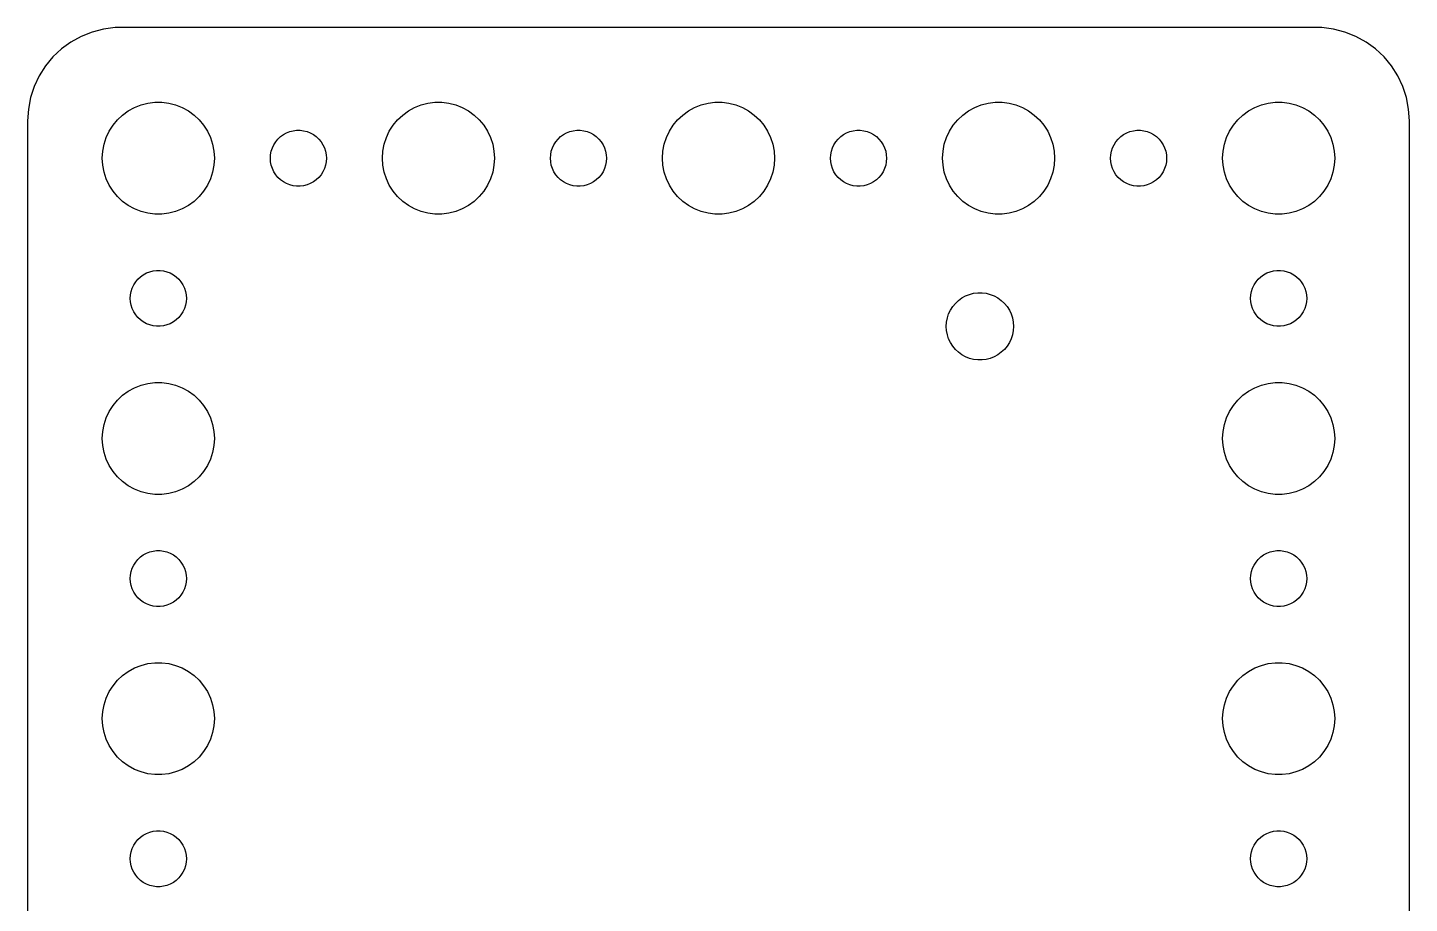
# Model space of a CAD drawing. Header units: metres. Extents: x -37 to 37, y -44.5 to 44.5.
# Drawn here: x -37 to 37, y -2.4 to 44.5 of the extents above; entities that cross this region are included whole.
import ezdxf

# ---------------------------------------------------------------- set-up
doc = ezdxf.new("R2010")
doc.units = ezdxf.units.M

msp = doc.modelspace()

# ---------------------------------------------------------------- linework, layer by layer
for p, q in [((-32.9369, 44.4114), (-33.5451, 44.2553)), ((-32.3139, 44.4901), (-32.9369, 44.4114)), ((32.3139, 44.4901), (-32.3139, 44.4901)), ((32.9369, 44.4114), (32.3139, 44.4901)), ((33.5451, 44.2553), (32.9369, 44.4114)), ((-34.6791, 43.7216), (-35.1871, 43.3526)), ((-34.1289, 44.0241), (-34.6791, 43.7216)), ((-33.5451, 44.2553), (-34.1289, 44.0241)), ((34.1289, 44.0241), (33.5451, 44.2553)), ((34.6791, 43.7216), (34.1289, 44.0241)), ((35.1871, 43.3526), (34.6791, 43.7216)), ((-35.6448, 42.9227), (-36.0451, 42.4389)), ((-35.1871, 43.3526), (-35.6448, 42.9227)), ((35.6448, 42.9227), (35.1871, 43.3526)), ((36.0451, 42.4389), (35.6448, 42.9227)), ((-36.0451, 42.4389), (-36.3815, 41.9088)), ((36.3815, 41.9088), (36.0451, 42.4389)), ((-36.3815, 41.9088), (-36.6489, 41.3406)), ((36.6489, 41.3406), (36.3815, 41.9088)), ((-36.8429, 40.7434), (-36.9606, 40.1267)), ((-36.6489, 41.3406), (-36.8429, 40.7434)), ((36.8429, 40.7434), (36.6489, 41.3406)), ((36.9606, 40.1267), (36.8429, 40.7434)), ((-36.9606, 40.1267), (-37, 39.5)), ((-31.9123, 39.8115), (-31.6075, 40.033)), ((-31.6075, 40.033), (-31.2773, 40.2145)), ((-31.2773, 40.2145), (-30.927, 40.3532)), ((-30.927, 40.3532), (-30.5621, 40.4469)), ((-30.5621, 40.4469), (-30.1884, 40.4941)), ((-30.1884, 40.4941), (-29.8116, 40.4941)), ((-29.8116, 40.4941), (-29.4379, 40.4469)), ((-29.4379, 40.4469), (-29.0729, 40.3532)), ((-29.0729, 40.3532), (-28.7227, 40.2145)), ((-28.7227, 40.2145), (-28.3925, 40.033)), ((-28.3925, 40.033), (-28.0877, 39.8115)), ((-16.9123, 39.8115), (-16.6075, 40.033)), ((-16.6075, 40.033), (-16.2773, 40.2145)), ((-16.2773, 40.2145), (-15.927, 40.3532)), ((-15.927, 40.3532), (-15.5621, 40.4469)), ((-15.5621, 40.4469), (-15.1884, 40.4941)), ((-15.1884, 40.4941), (-14.8116, 40.4941)), ((-14.8116, 40.4941), (-14.4379, 40.4469)), ((-14.4379, 40.4469), (-14.0729, 40.3532)), ((-14.0729, 40.3532), (-13.7227, 40.2145)), ((-13.7227, 40.2145), (-13.3925, 40.033)), ((-13.3925, 40.033), (-13.0877, 39.8115)), ((-1.91226, 39.8115), (-1.60747, 40.033)), ((-1.60747, 40.033), (-1.27733, 40.2145)), ((-1.27733, 40.2145), (-0.92705, 40.3532)), ((-0.92705, 40.3532), (-0.56213, 40.4469)), ((-0.56213, 40.4469), (-0.18837, 40.4941)), ((-0.18837, 40.4941), (0.18837, 40.4941)), ((0.18837, 40.4941), (0.56213, 40.4469)), ((0.56213, 40.4469), (0.92705, 40.3532)), ((0.92705, 40.3532), (1.27733, 40.2145)), ((1.27733, 40.2145), (1.60747, 40.033)), ((1.60747, 40.033), (1.91226, 39.8115)), ((13.0877, 39.8115), (13.3925, 40.033)), ((13.3925, 40.033), (13.7227, 40.2145)), ((13.7227, 40.2145), (14.0729, 40.3532)), ((14.0729, 40.3532), (14.4379, 40.4469)), ((14.4379, 40.4469), (14.8116, 40.4941)), ((14.8116, 40.4941), (15.1884, 40.4941)), ((15.1884, 40.4941), (15.5621, 40.4469)), ((15.5621, 40.4469), (15.927, 40.3532)), ((15.927, 40.3532), (16.2773, 40.2145)), ((16.2773, 40.2145), (16.6075, 40.033)), ((16.6075, 40.033), (16.9123, 39.8115)), ((28.0877, 39.8115), (28.3925, 40.033)), ((28.3925, 40.033), (28.7227, 40.2145)), ((28.7227, 40.2145), (29.0729, 40.3532)), ((29.0729, 40.3532), (29.4379, 40.4469)), ((29.4379, 40.4469), (29.8116, 40.4941)), ((29.8116, 40.4941), (30.1884, 40.4941)), ((30.1884, 40.4941), (30.5621, 40.4469)), ((30.5621, 40.4469), (30.927, 40.3532)), ((30.927, 40.3532), (31.2773, 40.2145)), ((31.2773, 40.2145), (31.6075, 40.033)), ((31.6075, 40.033), (31.9123, 39.8115)), ((37, 39.5), (36.9606, 40.1267)), ((-37, 39.5), (-37, -39.5)), ((-32.6289, 38.9453), (-32.427, 39.2634)), ((-32.427, 39.2634), (-32.1869, 39.5536)), ((-32.1869, 39.5536), (-31.9123, 39.8115)), ((-28.0877, 39.8115), (-27.8131, 39.5536)), ((-27.8131, 39.5536), (-27.5729, 39.2634)), ((-27.5729, 39.2634), (-27.3711, 38.9453)), ((-17.6289, 38.9453), (-17.427, 39.2634)), ((-17.427, 39.2634), (-17.1869, 39.5536)), ((-17.1869, 39.5536), (-16.9123, 39.8115)), ((-13.0877, 39.8115), (-12.8131, 39.5536)), ((-12.8131, 39.5536), (-12.5729, 39.2634)), ((-12.5729, 39.2634), (-12.3711, 38.9453)), ((-2.62891, 38.9453), (-2.42705, 39.2634)), ((-2.42705, 39.2634), (-2.1869, 39.5536)), ((-2.1869, 39.5536), (-1.91226, 39.8115)), ((1.91226, 39.8115), (2.1869, 39.5536)), ((2.1869, 39.5536), (2.42705, 39.2634)), ((2.42705, 39.2634), (2.62891, 38.9453)), ((12.3711, 38.9453), (12.5729, 39.2634)), ((12.5729, 39.2634), (12.8131, 39.5536)), ((12.8131, 39.5536), (13.0877, 39.8115)), ((16.9123, 39.8115), (17.1869, 39.5536)), ((17.1869, 39.5536), (17.427, 39.2634)), ((17.427, 39.2634), (17.6289, 38.9453)), ((27.3711, 38.9453), (27.5729, 39.2634)), ((27.5729, 39.2634), (27.8131, 39.5536)), ((27.8131, 39.5536), (28.0877, 39.8115)), ((31.9123, 39.8115), (32.1869, 39.5536)), ((32.1869, 39.5536), (32.427, 39.2634)), ((32.427, 39.2634), (32.6289, 38.9453)), ((37, -39.5), (37, 39.5)), ((-32.9057, 38.2461), (-32.7893, 38.6044)), ((-32.7893, 38.6044), (-32.6289, 38.9453)), ((-27.3711, 38.9453), (-27.2107, 38.6044)), ((-27.2107, 38.6044), (-27.0942, 38.2461)), ((-23.7135, 38.3817), (-23.5934, 38.5268)), ((-23.5934, 38.5268), (-23.4561, 38.6558)), ((-23.4561, 38.6558), (-23.3037, 38.7665)), ((-23.3037, 38.7665), (-23.1387, 38.8572)), ((-23.1387, 38.8572), (-22.9635, 38.9266)), ((-22.9635, 38.9266), (-22.7811, 38.9734)), ((-22.7811, 38.9734), (-22.5942, 38.997)), ((-22.5942, 38.997), (-22.4058, 38.997)), ((-22.4058, 38.997), (-22.2189, 38.9734)), ((-22.2189, 38.9734), (-22.0365, 38.9266)), ((-22.0365, 38.9266), (-21.8613, 38.8572)), ((-21.8613, 38.8572), (-21.6963, 38.7665)), ((-21.6963, 38.7665), (-21.5439, 38.6558)), ((-21.5439, 38.6558), (-21.4065, 38.5268)), ((-21.4065, 38.5268), (-21.2865, 38.3817)), ((-17.9057, 38.2461), (-17.7893, 38.6044)), ((-17.7893, 38.6044), (-17.6289, 38.9453)), ((-12.3711, 38.9453), (-12.2107, 38.6044)), ((-12.2107, 38.6044), (-12.0942, 38.2461)), ((-8.71352, 38.3817), (-8.59344, 38.5268)), ((-8.59344, 38.5268), (-8.45613, 38.6558)), ((-8.45613, 38.6558), (-8.30373, 38.7665)), ((-8.30373, 38.7665), (-8.13866, 38.8572)), ((-8.13866, 38.8572), (-7.96352, 38.9266)), ((-7.96352, 38.9266), (-7.78107, 38.9734)), ((-7.78107, 38.9734), (-7.59418, 38.997)), ((-7.59418, 38.997), (-7.40581, 38.997)), ((-7.40581, 38.997), (-7.21892, 38.9734)), ((-7.21892, 38.9734), (-7.03647, 38.9266)), ((-7.03647, 38.9266), (-6.86133, 38.8572)), ((-6.86133, 38.8572), (-6.69626, 38.7665)), ((-6.69626, 38.7665), (-6.54385, 38.6558)), ((-6.54385, 38.6558), (-6.40654, 38.5268)), ((-6.40654, 38.5268), (-6.28647, 38.3817)), ((-2.90575, 38.2461), (-2.78932, 38.6044)), ((-2.78932, 38.6044), (-2.62891, 38.9453)), ((2.62891, 38.9453), (2.78932, 38.6044)), ((2.78932, 38.6044), (2.90575, 38.2461)), ((6.28647, 38.3817), (6.40654, 38.5268)), ((6.40654, 38.5268), (6.54385, 38.6558)), ((6.54385, 38.6558), (6.69626, 38.7665)), ((6.69626, 38.7665), (6.86133, 38.8572)), ((6.86133, 38.8572), (7.03647, 38.9266)), ((7.03647, 38.9266), (7.21892, 38.9734)), ((7.21892, 38.9734), (7.40581, 38.997)), ((7.40581, 38.997), (7.59418, 38.997)), ((7.59418, 38.997), (7.78107, 38.9734)), ((7.78107, 38.9734), (7.96352, 38.9266)), ((7.96352, 38.9266), (8.13866, 38.8572)), ((8.13866, 38.8572), (8.30373, 38.7665)), ((8.30373, 38.7665), (8.45613, 38.6558)), ((8.45613, 38.6558), (8.59344, 38.5268)), ((8.59344, 38.5268), (8.71352, 38.3817)), ((12.0942, 38.2461), (12.2107, 38.6044)), ((12.2107, 38.6044), (12.3711, 38.9453)), ((17.6289, 38.9453), (17.7893, 38.6044)), ((17.7893, 38.6044), (17.9057, 38.2461)), ((21.2865, 38.3817), (21.4065, 38.5268)), ((21.4065, 38.5268), (21.5439, 38.6558)), ((21.5439, 38.6558), (21.6963, 38.7665)), ((21.6963, 38.7665), (21.8613, 38.8572)), ((21.8613, 38.8572), (22.0365, 38.9266)), ((22.0365, 38.9266), (22.2189, 38.9734)), ((22.2189, 38.9734), (22.4058, 38.997)), ((22.4058, 38.997), (22.5942, 38.997)), ((22.5942, 38.997), (22.7811, 38.9734)), ((22.7811, 38.9734), (22.9635, 38.9266)), ((22.9635, 38.9266), (23.1387, 38.8572)), ((23.1387, 38.8572), (23.3037, 38.7665)), ((23.3037, 38.7665), (23.4561, 38.6558)), ((23.4561, 38.6558), (23.5934, 38.5268)), ((23.5934, 38.5268), (23.7135, 38.3817)), ((27.0942, 38.2461), (27.2107, 38.6044)), ((27.2107, 38.6044), (27.3711, 38.9453)), ((32.6289, 38.9453), (32.7893, 38.6044)), ((32.7893, 38.6044), (32.9057, 38.2461)), ((-33, 37.5), (-32.9763, 37.876)), ((-32.9763, 37.876), (-32.9057, 38.2461)), ((-27.0942, 38.2461), (-27.0237, 37.876)), ((-27.0237, 37.876), (-27, 37.5)), ((-23.9882, 37.688), (-23.9529, 37.873)), ((-23.9529, 37.873), (-23.8947, 38.0522)), ((-23.8947, 38.0522), (-23.8145, 38.2226)), ((-23.8145, 38.2226), (-23.7135, 38.3817)), ((-21.2865, 38.3817), (-21.1855, 38.2226)), ((-21.1855, 38.2226), (-21.1053, 38.0522)), ((-21.1053, 38.0522), (-21.0471, 37.873)), ((-21.0471, 37.873), (-21.0118, 37.688)), ((-18, 37.5), (-17.9763, 37.876)), ((-17.9763, 37.876), (-17.9057, 38.2461)), ((-12.0942, 38.2461), (-12.0237, 37.876)), ((-12.0237, 37.876), (-12, 37.5)), ((-8.98816, 37.688), (-8.95287, 37.873)), ((-8.95287, 37.873), (-8.89465, 38.0522)), ((-8.89465, 38.0522), (-8.81445, 38.2226)), ((-8.81445, 38.2226), (-8.71352, 38.3817)), ((-6.28647, 38.3817), (-6.18553, 38.2226)), ((-6.18553, 38.2226), (-6.10533, 38.0522)), ((-6.10533, 38.0522), (-6.04712, 37.873)), ((-6.04712, 37.873), (-6.01183, 37.688)), ((-3, 37.5), (-2.97633, 37.876)), ((-2.97633, 37.876), (-2.90575, 38.2461)), ((2.90575, 38.2461), (2.97633, 37.876)), ((2.97633, 37.876), (3, 37.5)), ((6.01183, 37.688), (6.04712, 37.873)), ((6.04712, 37.873), (6.10533, 38.0522)), ((6.10533, 38.0522), (6.18553, 38.2226)), ((6.18553, 38.2226), (6.28647, 38.3817)), ((8.71352, 38.3817), (8.81445, 38.2226)), ((8.81445, 38.2226), (8.89465, 38.0522)), ((8.89465, 38.0522), (8.95287, 37.873)), ((8.95287, 37.873), (8.98816, 37.688)), ((12, 37.5), (12.0237, 37.876)), ((12.0237, 37.876), (12.0942, 38.2461)), ((17.9057, 38.2461), (17.9763, 37.876)), ((17.9763, 37.876), (18, 37.5)), ((21.0118, 37.688), (21.0471, 37.873)), ((21.0471, 37.873), (21.1053, 38.0522)), ((21.1053, 38.0522), (21.1855, 38.2226)), ((21.1855, 38.2226), (21.2865, 38.3817)), ((23.7135, 38.3817), (23.8145, 38.2226)), ((23.8145, 38.2226), (23.8947, 38.0522)), ((23.8947, 38.0522), (23.9529, 37.873)), ((23.9529, 37.873), (23.9882, 37.688)), ((27, 37.5), (27.0237, 37.876)), ((27.0237, 37.876), (27.0942, 38.2461)), ((32.9057, 38.2461), (32.9763, 37.876)), ((32.9763, 37.876), (33, 37.5)), ((-32.9763, 37.124), (-33, 37.5)), ((-32.9057, 36.7539), (-32.9763, 37.124)), ((-27.0237, 37.124), (-27.0942, 36.7539)), ((-27, 37.5), (-27.0237, 37.124)), ((-24, 37.5), (-23.9882, 37.688)), ((-23.9882, 37.312), (-24, 37.5)), ((-23.9529, 37.127), (-23.9882, 37.312)), ((-23.8947, 36.9478), (-23.9529, 37.127)), ((-21.0471, 37.127), (-21.1053, 36.9478)), ((-21.0118, 37.312), (-21.0471, 37.127)), ((-21.0118, 37.688), (-21, 37.5)), ((-21, 37.5), (-21.0118, 37.312)), ((-17.9763, 37.124), (-18, 37.5)), ((-17.9057, 36.7539), (-17.9763, 37.124)), ((-12.0237, 37.124), (-12.0942, 36.7539)), ((-12, 37.5), (-12.0237, 37.124)), ((-9, 37.5), (-8.98816, 37.688)), ((-8.98816, 37.312), (-9, 37.5)), ((-8.95287, 37.127), (-8.98816, 37.312)), ((-8.89465, 36.9478), (-8.95287, 37.127)), ((-6.04712, 37.127), (-6.10533, 36.9478)), ((-6.01183, 37.312), (-6.04712, 37.127)), ((-6.01183, 37.688), (-6, 37.5)), ((-6, 37.5), (-6.01183, 37.312)), ((-2.97633, 37.124), (-3, 37.5)), ((-2.90575, 36.7539), (-2.97633, 37.124)), ((2.97633, 37.124), (2.90575, 36.7539)), ((3, 37.5), (2.97633, 37.124)), ((6, 37.5), (6.01183, 37.688)), ((6.01183, 37.312), (6, 37.5)), ((6.04712, 37.127), (6.01183, 37.312)), ((6.10533, 36.9478), (6.04712, 37.127)), ((8.95287, 37.127), (8.89465, 36.9478)), ((8.98816, 37.312), (8.95287, 37.127)), ((8.98816, 37.688), (9, 37.5)), ((9, 37.5), (8.98816, 37.312)), ((12.0237, 37.124), (12, 37.5)), ((12.0942, 36.7539), (12.0237, 37.124)), ((17.9763, 37.124), (17.9057, 36.7539)), ((18, 37.5), (17.9763, 37.124)), ((21, 37.5), (21.0118, 37.688)), ((21.0118, 37.312), (21, 37.5)), ((21.0471, 37.127), (21.0118, 37.312)), ((21.1053, 36.9478), (21.0471, 37.127)), ((23.9529, 37.127), (23.8947, 36.9478)), ((23.9882, 37.312), (23.9529, 37.127)), ((23.9882, 37.688), (24, 37.5)), ((24, 37.5), (23.9882, 37.312)), ((27.0237, 37.124), (27, 37.5)), ((27.0942, 36.7539), (27.0237, 37.124)), ((32.9763, 37.124), (32.9057, 36.7539)), ((33, 37.5), (32.9763, 37.124)), ((-32.7893, 36.3956), (-32.9057, 36.7539)), ((-32.6289, 36.0547), (-32.7893, 36.3956)), ((-27.2107, 36.3956), (-27.3711, 36.0547)), ((-27.0942, 36.7539), (-27.2107, 36.3956)), ((-23.8145, 36.7774), (-23.8947, 36.9478)), ((-23.7135, 36.6183), (-23.8145, 36.7774)), ((-23.5934, 36.4732), (-23.7135, 36.6183)), ((-23.4561, 36.3442), (-23.5934, 36.4732)), ((-23.3037, 36.2335), (-23.4561, 36.3442)), ((-21.5439, 36.3442), (-21.6963, 36.2335)), ((-21.4065, 36.4732), (-21.5439, 36.3442)), ((-21.2865, 36.6183), (-21.4065, 36.4732)), ((-21.1855, 36.7774), (-21.2865, 36.6183)), ((-21.1053, 36.9478), (-21.1855, 36.7774)), ((-17.7893, 36.3956), (-17.9057, 36.7539)), ((-17.6289, 36.0547), (-17.7893, 36.3956)), ((-12.2107, 36.3956), (-12.3711, 36.0547)), ((-12.0942, 36.7539), (-12.2107, 36.3956)), ((-8.81445, 36.7774), (-8.89465, 36.9478)), ((-8.71352, 36.6183), (-8.81445, 36.7774)), ((-8.59344, 36.4732), (-8.71352, 36.6183)), ((-8.45613, 36.3442), (-8.59344, 36.4732)), ((-8.30373, 36.2335), (-8.45613, 36.3442)), ((-6.54385, 36.3442), (-6.69626, 36.2335)), ((-6.40654, 36.4732), (-6.54385, 36.3442)), ((-6.28647, 36.6183), (-6.40654, 36.4732)), ((-6.18553, 36.7774), (-6.28647, 36.6183)), ((-6.10533, 36.9478), (-6.18553, 36.7774)), ((-2.78932, 36.3956), (-2.90575, 36.7539)), ((-2.62891, 36.0547), (-2.78932, 36.3956)), ((2.78932, 36.3956), (2.62891, 36.0547)), ((2.90575, 36.7539), (2.78932, 36.3956)), ((6.18553, 36.7774), (6.10533, 36.9478)), ((6.28647, 36.6183), (6.18553, 36.7774)), ((6.40654, 36.4732), (6.28647, 36.6183)), ((6.54385, 36.3442), (6.40654, 36.4732)), ((6.69626, 36.2335), (6.54385, 36.3442)), ((8.45613, 36.3442), (8.30373, 36.2335)), ((8.59344, 36.4732), (8.45613, 36.3442)), ((8.71352, 36.6183), (8.59344, 36.4732)), ((8.81445, 36.7774), (8.71352, 36.6183)), ((8.89465, 36.9478), (8.81445, 36.7774)), ((12.2107, 36.3956), (12.0942, 36.7539)), ((12.3711, 36.0547), (12.2107, 36.3956)), ((17.7893, 36.3956), (17.6289, 36.0547)), ((17.9057, 36.7539), (17.7893, 36.3956)), ((21.1855, 36.7774), (21.1053, 36.9478)), ((21.2865, 36.6183), (21.1855, 36.7774)), ((21.4065, 36.4732), (21.2865, 36.6183)), ((21.5439, 36.3442), (21.4065, 36.4732)), ((21.6963, 36.2335), (21.5439, 36.3442)), ((23.4561, 36.3442), (23.3037, 36.2335)), ((23.5934, 36.4732), (23.4561, 36.3442)), ((23.7135, 36.6183), (23.5934, 36.4732)), ((23.8145, 36.7774), (23.7135, 36.6183)), ((23.8947, 36.9478), (23.8145, 36.7774)), ((27.2107, 36.3956), (27.0942, 36.7539)), ((27.3711, 36.0547), (27.2107, 36.3956)), ((32.7893, 36.3956), (32.6289, 36.0547)), ((32.9057, 36.7539), (32.7893, 36.3956)), ((-32.427, 35.7366), (-32.6289, 36.0547)), ((-32.1869, 35.4464), (-32.427, 35.7366)), ((-27.5729, 35.7366), (-27.8131, 35.4464)), ((-27.3711, 36.0547), (-27.5729, 35.7366)), ((-23.1387, 36.1428), (-23.3037, 36.2335)), ((-22.9635, 36.0734), (-23.1387, 36.1428)), ((-22.7811, 36.0266), (-22.9635, 36.0734)), ((-22.5942, 36.003), (-22.7811, 36.0266)), ((-22.4058, 36.003), (-22.5942, 36.003)), ((-22.2189, 36.0266), (-22.4058, 36.003)), ((-22.0365, 36.0734), (-22.2189, 36.0266)), ((-21.8613, 36.1428), (-22.0365, 36.0734)), ((-21.6963, 36.2335), (-21.8613, 36.1428)), ((-17.427, 35.7366), (-17.6289, 36.0547)), ((-17.1869, 35.4464), (-17.427, 35.7366)), ((-12.5729, 35.7366), (-12.8131, 35.4464)), ((-12.3711, 36.0547), (-12.5729, 35.7366)), ((-8.13866, 36.1428), (-8.30373, 36.2335)), ((-7.96352, 36.0734), (-8.13866, 36.1428)), ((-7.78107, 36.0266), (-7.96352, 36.0734)), ((-7.59418, 36.003), (-7.78107, 36.0266)), ((-7.40581, 36.003), (-7.59418, 36.003)), ((-7.21892, 36.0266), (-7.40581, 36.003)), ((-7.03647, 36.0734), (-7.21892, 36.0266)), ((-6.86133, 36.1428), (-7.03647, 36.0734)), ((-6.69626, 36.2335), (-6.86133, 36.1428)), ((-2.42705, 35.7366), (-2.62891, 36.0547)), ((-2.1869, 35.4464), (-2.42705, 35.7366)), ((2.42705, 35.7366), (2.1869, 35.4464)), ((2.62891, 36.0547), (2.42705, 35.7366)), ((6.86133, 36.1428), (6.69626, 36.2335)), ((7.03647, 36.0734), (6.86133, 36.1428)), ((7.21892, 36.0266), (7.03647, 36.0734)), ((7.40581, 36.003), (7.21892, 36.0266)), ((7.59418, 36.003), (7.40581, 36.003)), ((7.78107, 36.0266), (7.59418, 36.003)), ((7.96352, 36.0734), (7.78107, 36.0266)), ((8.13866, 36.1428), (7.96352, 36.0734)), ((8.30373, 36.2335), (8.13866, 36.1428)), ((12.5729, 35.7366), (12.3711, 36.0547)), ((12.8131, 35.4464), (12.5729, 35.7366)), ((17.427, 35.7366), (17.1869, 35.4464)), ((17.6289, 36.0547), (17.427, 35.7366)), ((21.8613, 36.1428), (21.6963, 36.2335)), ((22.0365, 36.0734), (21.8613, 36.1428)), ((22.2189, 36.0266), (22.0365, 36.0734)), ((22.4058, 36.003), (22.2189, 36.0266)), ((22.5942, 36.003), (22.4058, 36.003)), ((22.7811, 36.0266), (22.5942, 36.003)), ((22.9635, 36.0734), (22.7811, 36.0266)), ((23.1387, 36.1428), (22.9635, 36.0734)), ((23.3037, 36.2335), (23.1387, 36.1428)), ((27.5729, 35.7366), (27.3711, 36.0547)), ((27.8131, 35.4464), (27.5729, 35.7366)), ((32.427, 35.7366), (32.1869, 35.4464)), ((32.6289, 36.0547), (32.427, 35.7366)), ((-31.9123, 35.1885), (-32.1869, 35.4464)), ((-31.6075, 34.967), (-31.9123, 35.1885)), ((-31.2773, 34.7855), (-31.6075, 34.967)), ((-30.927, 34.6468), (-31.2773, 34.7855)), ((-28.7227, 34.7855), (-29.0729, 34.6468)), ((-28.3925, 34.967), (-28.7227, 34.7855)), ((-28.0877, 35.1885), (-28.3925, 34.967)), ((-27.8131, 35.4464), (-28.0877, 35.1885)), ((-16.9123, 35.1885), (-17.1869, 35.4464)), ((-16.6075, 34.967), (-16.9123, 35.1885)), ((-16.2773, 34.7855), (-16.6075, 34.967)), ((-15.927, 34.6468), (-16.2773, 34.7855)), ((-13.7227, 34.7855), (-14.0729, 34.6468)), ((-13.3925, 34.967), (-13.7227, 34.7855)), ((-13.0877, 35.1885), (-13.3925, 34.967)), ((-12.8131, 35.4464), (-13.0877, 35.1885)), ((-1.91226, 35.1885), (-2.1869, 35.4464)), ((-1.60747, 34.967), (-1.91226, 35.1885)), ((-1.27733, 34.7855), (-1.60747, 34.967)), ((-0.92705, 34.6468), (-1.27733, 34.7855)), ((1.27733, 34.7855), (0.92705, 34.6468)), ((1.60747, 34.967), (1.27733, 34.7855)), ((1.91226, 35.1885), (1.60747, 34.967)), ((2.1869, 35.4464), (1.91226, 35.1885)), ((13.0877, 35.1885), (12.8131, 35.4464)), ((13.3925, 34.967), (13.0877, 35.1885)), ((13.7227, 34.7855), (13.3925, 34.967)), ((14.0729, 34.6468), (13.7227, 34.7855)), ((16.2773, 34.7855), (15.927, 34.6468)), ((16.6075, 34.967), (16.2773, 34.7855)), ((16.9123, 35.1885), (16.6075, 34.967)), ((17.1869, 35.4464), (16.9123, 35.1885)), ((28.0877, 35.1885), (27.8131, 35.4464)), ((28.3925, 34.967), (28.0877, 35.1885)), ((28.7227, 34.7855), (28.3925, 34.967)), ((29.0729, 34.6468), (28.7227, 34.7855)), ((31.2773, 34.7855), (30.927, 34.6468)), ((31.6075, 34.967), (31.2773, 34.7855)), ((31.9123, 35.1885), (31.6075, 34.967)), ((32.1869, 35.4464), (31.9123, 35.1885)), ((-30.5621, 34.5531), (-30.927, 34.6468)), ((-30.1884, 34.5059), (-30.5621, 34.5531)), ((-29.8116, 34.5059), (-30.1884, 34.5059)), ((-29.4379, 34.5531), (-29.8116, 34.5059)), ((-29.0729, 34.6468), (-29.4379, 34.5531)), ((-15.5621, 34.5531), (-15.927, 34.6468)), ((-15.1884, 34.5059), (-15.5621, 34.5531)), ((-14.8116, 34.5059), (-15.1884, 34.5059)), ((-14.4379, 34.5531), (-14.8116, 34.5059)), ((-14.0729, 34.6468), (-14.4379, 34.5531)), ((-0.56213, 34.5531), (-0.92705, 34.6468)), ((-0.18837, 34.5059), (-0.56213, 34.5531)), ((0.18837, 34.5059), (-0.18837, 34.5059)), ((0.56213, 34.5531), (0.18837, 34.5059)), ((0.92705, 34.6468), (0.56213, 34.5531)), ((14.4379, 34.5531), (14.0729, 34.6468)), ((14.8116, 34.5059), (14.4379, 34.5531)), ((15.1884, 34.5059), (14.8116, 34.5059)), ((15.5621, 34.5531), (15.1884, 34.5059)), ((15.927, 34.6468), (15.5621, 34.5531)), ((29.4379, 34.5531), (29.0729, 34.6468)), ((29.8116, 34.5059), (29.4379, 34.5531)), ((30.1884, 34.5059), (29.8116, 34.5059)), ((30.5621, 34.5531), (30.1884, 34.5059)), ((30.927, 34.6468), (30.5621, 34.5531)), ((-31.0934, 31.0268), (-30.9561, 31.1558)), ((-30.9561, 31.1558), (-30.8037, 31.2665)), ((-30.8037, 31.2665), (-30.6387, 31.3572)), ((-30.6387, 31.3572), (-30.4635, 31.4266)), ((-30.4635, 31.4266), (-30.2811, 31.4734)), ((-30.2811, 31.4734), (-30.0942, 31.497)), ((-30.0942, 31.497), (-29.9058, 31.497)), ((-29.9058, 31.497), (-29.7189, 31.4734)), ((-29.7189, 31.4734), (-29.5365, 31.4266)), ((-29.5365, 31.4266), (-29.3613, 31.3572)), ((-29.3613, 31.3572), (-29.1963, 31.2665)), ((-29.1963, 31.2665), (-29.0439, 31.1558)), ((-29.0439, 31.1558), (-28.9065, 31.0268)), ((28.9065, 31.0268), (29.0439, 31.1558)), ((29.0439, 31.1558), (29.1963, 31.2665)), ((29.1963, 31.2665), (29.3613, 31.3572)), ((29.3613, 31.3572), (29.5365, 31.4266)), ((29.5365, 31.4266), (29.7189, 31.4734)), ((29.7189, 31.4734), (29.9058, 31.497)), ((29.9058, 31.497), (30.0942, 31.497)), ((30.0942, 31.497), (30.2811, 31.4734)), ((30.2811, 31.4734), (30.4635, 31.4266)), ((30.4635, 31.4266), (30.6387, 31.3572)), ((30.6387, 31.3572), (30.8037, 31.2665)), ((30.8037, 31.2665), (30.9561, 31.1558)), ((30.9561, 31.1558), (31.0934, 31.0268)), ((-31.4882, 30.188), (-31.4529, 30.373)), ((-31.4529, 30.373), (-31.3947, 30.5522)), ((-31.3947, 30.5522), (-31.3145, 30.7226)), ((-31.3145, 30.7226), (-31.2135, 30.8817)), ((-31.2135, 30.8817), (-31.0934, 31.0268)), ((-28.9065, 31.0268), (-28.7865, 30.8817)), ((-28.7865, 30.8817), (-28.6855, 30.7226)), ((-28.6855, 30.7226), (-28.6053, 30.5522)), ((-28.6053, 30.5522), (-28.5471, 30.373)), ((-28.5471, 30.373), (-28.5118, 30.188)), ((28.5118, 30.188), (28.5471, 30.373)), ((28.5471, 30.373), (28.6053, 30.5522)), ((28.6053, 30.5522), (28.6855, 30.7226)), ((28.6855, 30.7226), (28.7865, 30.8817)), ((28.7865, 30.8817), (28.9065, 31.0268)), ((31.0934, 31.0268), (31.2135, 30.8817)), ((31.2135, 30.8817), (31.3145, 30.7226)), ((31.3145, 30.7226), (31.3947, 30.5522)), ((31.3947, 30.5522), (31.4529, 30.373)), ((31.4529, 30.373), (31.4882, 30.188)), ((-31.5, 30), (-31.4882, 30.188)), ((-31.4882, 29.812), (-31.5, 30)), ((-31.4529, 29.627), (-31.4882, 29.812)), ((-31.3947, 29.4478), (-31.4529, 29.627)), ((-28.5471, 29.627), (-28.6053, 29.4478)), ((-28.5118, 29.812), (-28.5471, 29.627)), ((-28.5118, 30.188), (-28.5, 30)), ((-28.5, 30), (-28.5118, 29.812)), ((12.5438, 29.558), (12.6879, 29.7322)), ((12.6879, 29.7322), (12.8526, 29.8869)), ((12.8526, 29.8869), (13.0355, 30.0198)), ((13.0355, 30.0198), (13.2336, 30.1287)), ((13.2336, 30.1287), (13.4438, 30.2119)), ((13.4438, 30.2119), (13.6627, 30.2681)), ((13.6627, 30.2681), (13.887, 30.2964)), ((13.887, 30.2964), (14.113, 30.2964)), ((14.113, 30.2964), (14.3373, 30.2681)), ((14.3373, 30.2681), (14.5562, 30.2119)), ((14.5562, 30.2119), (14.7664, 30.1287)), ((14.7664, 30.1287), (14.9645, 30.0198)), ((14.9645, 30.0198), (15.1474, 29.8869)), ((15.1474, 29.8869), (15.3121, 29.7322)), ((15.3121, 29.7322), (15.4562, 29.558)), ((28.5, 30), (28.5118, 30.188)), ((28.5118, 29.812), (28.5, 30)), ((28.5471, 29.627), (28.5118, 29.812)), ((28.6053, 29.4478), (28.5471, 29.627)), ((31.4529, 29.627), (31.3947, 29.4478)), ((31.4882, 29.812), (31.4529, 29.627)), ((31.4882, 30.188), (31.5, 30)), ((31.5, 30), (31.4882, 29.812)), ((-31.3145, 29.2774), (-31.3947, 29.4478)), ((-31.2135, 29.1183), (-31.3145, 29.2774)), ((-31.0934, 28.9732), (-31.2135, 29.1183)), ((-30.9561, 28.8442), (-31.0934, 28.9732)), ((-28.9065, 28.9732), (-29.0439, 28.8442)), ((-28.7865, 29.1183), (-28.9065, 28.9732)), ((-28.6855, 29.2774), (-28.7865, 29.1183)), ((-28.6053, 29.4478), (-28.6855, 29.2774)), ((12.2142, 28.7256), (12.2565, 28.9476)), ((12.2565, 28.9476), (12.3264, 29.1626)), ((12.3264, 29.1626), (12.4226, 29.3672)), ((12.4226, 29.3672), (12.5438, 29.558)), ((15.4562, 29.558), (15.5773, 29.3672)), ((15.5773, 29.3672), (15.6736, 29.1626)), ((15.6736, 29.1626), (15.7434, 28.9476)), ((15.7434, 28.9476), (15.7858, 28.7256)), ((28.6855, 29.2774), (28.6053, 29.4478)), ((28.7865, 29.1183), (28.6855, 29.2774)), ((28.9065, 28.9732), (28.7865, 29.1183)), ((29.0439, 28.8442), (28.9065, 28.9732)), ((31.0934, 28.9732), (30.9561, 28.8442)), ((31.2135, 29.1183), (31.0934, 28.9732)), ((31.3145, 29.2774), (31.2135, 29.1183)), ((31.3947, 29.4478), (31.3145, 29.2774)), ((-30.8037, 28.7335), (-30.9561, 28.8442)), ((-30.6387, 28.6427), (-30.8037, 28.7335)), ((-30.4635, 28.5734), (-30.6387, 28.6427)), ((-30.2811, 28.5266), (-30.4635, 28.5734)), ((-30.0942, 28.503), (-30.2811, 28.5266)), ((-29.9058, 28.503), (-30.0942, 28.503)), ((-29.7189, 28.5266), (-29.9058, 28.503)), ((-29.5365, 28.5734), (-29.7189, 28.5266)), ((-29.3613, 28.6427), (-29.5365, 28.5734)), ((-29.1963, 28.7335), (-29.3613, 28.6427)), ((-29.0439, 28.8442), (-29.1963, 28.7335)), ((12.2, 28.5), (12.2142, 28.7256)), ((12.2142, 28.2744), (12.2, 28.5)), ((12.2565, 28.0524), (12.2142, 28.2744)), ((15.7858, 28.2744), (15.7434, 28.0524)), ((15.7858, 28.7256), (15.8, 28.5)), ((15.8, 28.5), (15.7858, 28.2744)), ((29.1963, 28.7335), (29.0439, 28.8442)), ((29.3613, 28.6427), (29.1963, 28.7335)), ((29.5365, 28.5734), (29.3613, 28.6427)), ((29.7189, 28.5266), (29.5365, 28.5734)), ((29.9058, 28.503), (29.7189, 28.5266)), ((30.0942, 28.503), (29.9058, 28.503)), ((30.2811, 28.5266), (30.0942, 28.503)), ((30.4635, 28.5734), (30.2811, 28.5266)), ((30.6387, 28.6427), (30.4635, 28.5734)), ((30.8037, 28.7335), (30.6387, 28.6427)), ((30.9561, 28.8442), (30.8037, 28.7335)), ((12.3264, 27.8374), (12.2565, 28.0524)), ((12.4226, 27.6328), (12.3264, 27.8374)), ((12.5438, 27.442), (12.4226, 27.6328)), ((12.6879, 27.2678), (12.5438, 27.442)), ((15.4562, 27.442), (15.3121, 27.2678)), ((15.5773, 27.6328), (15.4562, 27.442)), ((15.6736, 27.8374), (15.5773, 27.6328)), ((15.7434, 28.0524), (15.6736, 27.8374)), ((12.8526, 27.1131), (12.6879, 27.2678)), ((13.0355, 26.9802), (12.8526, 27.1131)), ((13.2336, 26.8713), (13.0355, 26.9802)), ((13.4438, 26.7881), (13.2336, 26.8713)), ((13.6627, 26.7319), (13.4438, 26.7881)), ((13.887, 26.7036), (13.6627, 26.7319)), ((14.113, 26.7036), (13.887, 26.7036)), ((14.3373, 26.7319), (14.113, 26.7036)), ((14.5562, 26.7881), (14.3373, 26.7319)), ((14.7664, 26.8713), (14.5562, 26.7881)), ((14.9645, 26.9802), (14.7664, 26.8713)), ((15.1474, 27.1131), (14.9645, 26.9802)), ((15.3121, 27.2678), (15.1474, 27.1131)), ((-31.6075, 25.033), (-31.2773, 25.2145)), ((-31.2773, 25.2145), (-30.927, 25.3532)), ((-30.927, 25.3532), (-30.5621, 25.4469)), ((-30.5621, 25.4469), (-30.1884, 25.4941)), ((-30.1884, 25.4941), (-29.8116, 25.4941)), ((-29.8116, 25.4941), (-29.4379, 25.4469)), ((-29.4379, 25.4469), (-29.0729, 25.3532)), ((-29.0729, 25.3532), (-28.7227, 25.2145)), ((-28.7227, 25.2145), (-28.3925, 25.033)), ((28.3925, 25.033), (28.7227, 25.2145)), ((28.7227, 25.2145), (29.0729, 25.3532)), ((29.0729, 25.3532), (29.4379, 25.4469)), ((29.4379, 25.4469), (29.8116, 25.4941)), ((29.8116, 25.4941), (30.1884, 25.4941)), ((30.1884, 25.4941), (30.5621, 25.4469)), ((30.5621, 25.4469), (30.927, 25.3532)), ((30.927, 25.3532), (31.2773, 25.2145)), ((31.2773, 25.2145), (31.6075, 25.033)), ((-32.427, 24.2634), (-32.1869, 24.5536)), ((-32.1869, 24.5536), (-31.9123, 24.8115)), ((-31.9123, 24.8115), (-31.6075, 25.033)), ((-28.3925, 25.033), (-28.0877, 24.8115)), ((-28.0877, 24.8115), (-27.8131, 24.5536)), ((-27.8131, 24.5536), (-27.5729, 24.2634)), ((27.5729, 24.2634), (27.8131, 24.5536)), ((27.8131, 24.5536), (28.0877, 24.8115)), ((28.0877, 24.8115), (28.3925, 25.033)), ((31.6075, 25.033), (31.9123, 24.8115)), ((31.9123, 24.8115), (32.1869, 24.5536)), ((32.1869, 24.5536), (32.427, 24.2634)), ((-32.7893, 23.6044), (-32.6289, 23.9453)), ((-32.6289, 23.9453), (-32.427, 24.2634)), ((-27.5729, 24.2634), (-27.3711, 23.9453)), ((-27.3711, 23.9453), (-27.2107, 23.6044)), ((27.2107, 23.6044), (27.3711, 23.9453)), ((27.3711, 23.9453), (27.5729, 24.2634)), ((32.427, 24.2634), (32.6289, 23.9453)), ((32.6289, 23.9453), (32.7893, 23.6044)), ((-32.9763, 22.876), (-32.9057, 23.2461)), ((-32.9057, 23.2461), (-32.7893, 23.6044)), ((-27.2107, 23.6044), (-27.0942, 23.2461)), ((-27.0942, 23.2461), (-27.0237, 22.876)), ((27.0237, 22.876), (27.0942, 23.2461)), ((27.0942, 23.2461), (27.2107, 23.6044)), ((32.7893, 23.6044), (32.9057, 23.2461)), ((32.9057, 23.2461), (32.9763, 22.876)), ((-33, 22.5), (-32.9763, 22.876)), ((-32.9763, 22.124), (-33, 22.5)), ((-27.0237, 22.876), (-27, 22.5)), ((-27, 22.5), (-27.0237, 22.124)), ((27, 22.5), (27.0237, 22.876)), ((27.0237, 22.124), (27, 22.5)), ((32.9763, 22.876), (33, 22.5)), ((33, 22.5), (32.9763, 22.124)), ((-32.9057, 21.7539), (-32.9763, 22.124)), ((-32.7893, 21.3956), (-32.9057, 21.7539)), ((-27.0942, 21.7539), (-27.2107, 21.3956)), ((-27.0237, 22.124), (-27.0942, 21.7539)), ((27.0942, 21.7539), (27.0237, 22.124)), ((27.2107, 21.3956), (27.0942, 21.7539)), ((32.9057, 21.7539), (32.7893, 21.3956)), ((32.9763, 22.124), (32.9057, 21.7539)), ((-32.6289, 21.0547), (-32.7893, 21.3956)), ((-32.427, 20.7366), (-32.6289, 21.0547)), ((-32.1869, 20.4464), (-32.427, 20.7366)), ((-27.5729, 20.7366), (-27.8131, 20.4464)), ((-27.3711, 21.0547), (-27.5729, 20.7366)), ((-27.2107, 21.3956), (-27.3711, 21.0547)), ((27.3711, 21.0547), (27.2107, 21.3956)), ((27.5729, 20.7366), (27.3711, 21.0547)), ((27.8131, 20.4464), (27.5729, 20.7366)), ((32.427, 20.7366), (32.1869, 20.4464)), ((32.6289, 21.0547), (32.427, 20.7366)), ((32.7893, 21.3956), (32.6289, 21.0547)), ((-31.9123, 20.1884), (-32.1869, 20.4464)), ((-31.6075, 19.967), (-31.9123, 20.1884)), ((-28.0877, 20.1884), (-28.3925, 19.967)), ((-27.8131, 20.4464), (-28.0877, 20.1884)), ((28.0877, 20.1884), (27.8131, 20.4464)), ((28.3925, 19.967), (28.0877, 20.1884)), ((31.9123, 20.1884), (31.6075, 19.967)), ((32.1869, 20.4464), (31.9123, 20.1884)), ((-31.2773, 19.7855), (-31.6075, 19.967)), ((-30.927, 19.6468), (-31.2773, 19.7855)), ((-30.5621, 19.5531), (-30.927, 19.6468)), ((-30.1884, 19.5059), (-30.5621, 19.5531)), ((-29.8116, 19.5059), (-30.1884, 19.5059)), ((-29.4379, 19.5531), (-29.8116, 19.5059)), ((-29.0729, 19.6468), (-29.4379, 19.5531)), ((-28.7227, 19.7855), (-29.0729, 19.6468)), ((-28.3925, 19.967), (-28.7227, 19.7855)), ((28.7227, 19.7855), (28.3925, 19.967)), ((29.0729, 19.6468), (28.7227, 19.7855)), ((29.4379, 19.5531), (29.0729, 19.6468)), ((29.8116, 19.5059), (29.4379, 19.5531)), ((30.1884, 19.5059), (29.8116, 19.5059)), ((30.5621, 19.5531), (30.1884, 19.5059)), ((30.927, 19.6468), (30.5621, 19.5531)), ((31.2773, 19.7855), (30.927, 19.6468)), ((31.6075, 19.967), (31.2773, 19.7855)), ((-30.8037, 16.2665), (-30.6387, 16.3572)), ((-30.6387, 16.3572), (-30.4635, 16.4266)), ((-30.4635, 16.4266), (-30.2811, 16.4734)), ((-30.2811, 16.4734), (-30.0942, 16.497)), ((-30.0942, 16.497), (-29.9058, 16.497)), ((-29.9058, 16.497), (-29.7189, 16.4734)), ((-29.7189, 16.4734), (-29.5365, 16.4266)), ((-29.5365, 16.4266), (-29.3613, 16.3572)), ((-29.3613, 16.3572), (-29.1963, 16.2665)), ((29.1963, 16.2665), (29.3613, 16.3572)), ((29.3613, 16.3572), (29.5365, 16.4266)), ((29.5365, 16.4266), (29.7189, 16.4734)), ((29.7189, 16.4734), (29.9058, 16.497)), ((29.9058, 16.497), (30.0942, 16.497)), ((30.0942, 16.497), (30.2811, 16.4734)), ((30.2811, 16.4734), (30.4635, 16.4266)), ((30.4635, 16.4266), (30.6387, 16.3572)), ((30.6387, 16.3572), (30.8037, 16.2665)), ((-31.4529, 15.373), (-31.3947, 15.5522)), ((-31.3947, 15.5522), (-31.3145, 15.7226)), ((-31.3145, 15.7226), (-31.2135, 15.8817)), ((-31.2135, 15.8817), (-31.0934, 16.0268)), ((-31.0934, 16.0268), (-30.9561, 16.1558)), ((-30.9561, 16.1558), (-30.8037, 16.2665)), ((-29.1963, 16.2665), (-29.0439, 16.1558)), ((-29.0439, 16.1558), (-28.9065, 16.0268)), ((-28.9065, 16.0268), (-28.7865, 15.8817)), ((-28.7865, 15.8817), (-28.6855, 15.7226)), ((-28.6855, 15.7226), (-28.6053, 15.5522)), ((-28.6053, 15.5522), (-28.5471, 15.373)), ((28.5471, 15.373), (28.6053, 15.5522)), ((28.6053, 15.5522), (28.6855, 15.7226)), ((28.6855, 15.7226), (28.7865, 15.8817)), ((28.7865, 15.8817), (28.9065, 16.0268)), ((28.9065, 16.0268), (29.0439, 16.1558)), ((29.0439, 16.1558), (29.1963, 16.2665)), ((30.8037, 16.2665), (30.9561, 16.1558)), ((30.9561, 16.1558), (31.0934, 16.0268)), ((31.0934, 16.0268), (31.2135, 15.8817)), ((31.2135, 15.8817), (31.3145, 15.7226)), ((31.3145, 15.7226), (31.3947, 15.5522)), ((31.3947, 15.5522), (31.4529, 15.373)), ((-31.5, 15), (-31.4882, 15.188)), ((-31.4882, 14.812), (-31.5, 15)), ((-31.4882, 15.188), (-31.4529, 15.373)), ((-31.4529, 14.627), (-31.4882, 14.812)), ((-28.5471, 15.373), (-28.5118, 15.188)), ((-28.5118, 14.812), (-28.5471, 14.627)), ((-28.5118, 15.188), (-28.5, 15)), ((-28.5, 15), (-28.5118, 14.812)), ((28.5, 15), (28.5118, 15.188)), ((28.5118, 14.812), (28.5, 15)), ((28.5118, 15.188), (28.5471, 15.373)), ((28.5471, 14.627), (28.5118, 14.812)), ((31.4529, 15.373), (31.4882, 15.188)), ((31.4882, 14.812), (31.4529, 14.627)), ((31.4882, 15.188), (31.5, 15)), ((31.5, 15), (31.4882, 14.812)), ((-31.3947, 14.4478), (-31.4529, 14.627)), ((-31.3145, 14.2774), (-31.3947, 14.4478)), ((-31.2135, 14.1183), (-31.3145, 14.2774)), ((-31.0934, 13.9732), (-31.2135, 14.1183)), ((-28.7865, 14.1183), (-28.9065, 13.9732)), ((-28.6855, 14.2774), (-28.7865, 14.1183)), ((-28.6053, 14.4478), (-28.6855, 14.2774)), ((-28.5471, 14.627), (-28.6053, 14.4478)), ((28.6053, 14.4478), (28.5471, 14.627)), ((28.6855, 14.2774), (28.6053, 14.4478)), ((28.7865, 14.1183), (28.6855, 14.2774)), ((28.9065, 13.9732), (28.7865, 14.1183)), ((31.2135, 14.1183), (31.0934, 13.9732)), ((31.3145, 14.2774), (31.2135, 14.1183)), ((31.3947, 14.4478), (31.3145, 14.2774)), ((31.4529, 14.627), (31.3947, 14.4478)), ((-30.9561, 13.8442), (-31.0934, 13.9732)), ((-30.8037, 13.7335), (-30.9561, 13.8442)), ((-30.6387, 13.6427), (-30.8037, 13.7335)), ((-30.4635, 13.5734), (-30.6387, 13.6427)), ((-30.2811, 13.5266), (-30.4635, 13.5734)), ((-30.0942, 13.5029), (-30.2811, 13.5266)), ((-29.9058, 13.5029), (-30.0942, 13.5029)), ((-29.7189, 13.5266), (-29.9058, 13.5029)), ((-29.5365, 13.5734), (-29.7189, 13.5266)), ((-29.3613, 13.6427), (-29.5365, 13.5734)), ((-29.1963, 13.7335), (-29.3613, 13.6427)), ((-29.0439, 13.8442), (-29.1963, 13.7335)), ((-28.9065, 13.9732), (-29.0439, 13.8442)), ((29.0439, 13.8442), (28.9065, 13.9732)), ((29.1963, 13.7335), (29.0439, 13.8442)), ((29.3613, 13.6427), (29.1963, 13.7335)), ((29.5365, 13.5734), (29.3613, 13.6427)), ((29.7189, 13.5266), (29.5365, 13.5734)), ((29.9058, 13.5029), (29.7189, 13.5266)), ((30.0942, 13.5029), (29.9058, 13.5029)), ((30.2811, 13.5266), (30.0942, 13.5029)), ((30.4635, 13.5734), (30.2811, 13.5266)), ((30.6387, 13.6427), (30.4635, 13.5734)), ((30.8037, 13.7335), (30.6387, 13.6427)), ((30.9561, 13.8442), (30.8037, 13.7335)), ((31.0934, 13.9732), (30.9561, 13.8442)), ((-30.927, 10.3532), (-30.5621, 10.4469)), ((-30.5621, 10.4469), (-30.1884, 10.4941)), ((-30.1884, 10.4941), (-29.8116, 10.4941)), ((-29.8116, 10.4941), (-29.4379, 10.4469)), ((-29.4379, 10.4469), (-29.0729, 10.3532)), ((29.0729, 10.3532), (29.4379, 10.4469)), ((29.4379, 10.4469), (29.8116, 10.4941)), ((29.8116, 10.4941), (30.1884, 10.4941)), ((30.1884, 10.4941), (30.5621, 10.4469)), ((30.5621, 10.4469), (30.927, 10.3532)), ((-32.1869, 9.55363), (-31.9123, 9.81154)), ((-31.9123, 9.81154), (-31.6075, 10.033)), ((-31.6075, 10.033), (-31.2773, 10.2145)), ((-31.2773, 10.2145), (-30.927, 10.3532)), ((-29.0729, 10.3532), (-28.7227, 10.2145)), ((-28.7227, 10.2145), (-28.3925, 10.033)), ((-28.3925, 10.033), (-28.0877, 9.81154)), ((-28.0877, 9.81154), (-27.8131, 9.55363)), ((27.8131, 9.55363), (28.0877, 9.81154)), ((28.0877, 9.81154), (28.3925, 10.033)), ((28.3925, 10.033), (28.7227, 10.2145)), ((28.7227, 10.2145), (29.0729, 10.3532)), ((30.927, 10.3532), (31.2773, 10.2145)), ((31.2773, 10.2145), (31.6075, 10.033)), ((31.6075, 10.033), (31.9123, 9.81154)), ((31.9123, 9.81154), (32.1869, 9.55363)), ((-32.7893, 8.60437), (-32.6289, 8.94525)), ((-32.6289, 8.94525), (-32.427, 9.26335)), ((-32.427, 9.26335), (-32.1869, 9.55363)), ((-27.8131, 9.55363), (-27.5729, 9.26335)), ((-27.5729, 9.26335), (-27.3711, 8.94525)), ((-27.3711, 8.94525), (-27.2107, 8.60437)), ((27.2107, 8.60437), (27.3711, 8.94525)), ((27.3711, 8.94525), (27.5729, 9.26335)), ((27.5729, 9.26335), (27.8131, 9.55363)), ((32.1869, 9.55363), (32.427, 9.26335)), ((32.427, 9.26335), (32.6289, 8.94525)), ((32.6289, 8.94525), (32.7893, 8.60437)), ((-32.9763, 7.87599), (-32.9057, 8.24606)), ((-32.9057, 8.24606), (-32.7893, 8.60437)), ((-27.2107, 8.60437), (-27.0942, 8.24606)), ((-27.0942, 8.24606), (-27.0237, 7.87599)), ((27.0237, 7.87599), (27.0942, 8.24606)), ((27.0942, 8.24606), (27.2107, 8.60437)), ((32.7893, 8.60437), (32.9057, 8.24606)), ((32.9057, 8.24606), (32.9763, 7.87599)), ((-33, 7.5), (-32.9763, 7.87599)), ((-32.9763, 7.12399), (-33, 7.5)), ((-27.0237, 7.87599), (-27, 7.5)), ((-27, 7.5), (-27.0237, 7.12399)), ((27, 7.5), (27.0237, 7.87599)), ((27.0237, 7.12399), (27, 7.5)), ((32.9763, 7.87599), (33, 7.5)), ((33, 7.5), (32.9763, 7.12399)), ((-32.9057, 6.75392), (-32.9763, 7.12399)), ((-32.7893, 6.39561), (-32.9057, 6.75392)), ((-27.0942, 6.75392), (-27.2107, 6.39561)), ((-27.0237, 7.12399), (-27.0942, 6.75392)), ((27.0942, 6.75392), (27.0237, 7.12399)), ((27.2107, 6.39561), (27.0942, 6.75392)), ((32.9057, 6.75392), (32.7893, 6.39561)), ((32.9763, 7.12399), (32.9057, 6.75392)), ((-32.6289, 6.05473), (-32.7893, 6.39561)), ((-32.427, 5.73663), (-32.6289, 6.05473)), ((-27.3711, 6.05473), (-27.5729, 5.73663)), ((-27.2107, 6.39561), (-27.3711, 6.05473)), ((27.3711, 6.05473), (27.2107, 6.39561)), ((27.5729, 5.73663), (27.3711, 6.05473)), ((32.6289, 6.05473), (32.427, 5.73663)), ((32.7893, 6.39561), (32.6289, 6.05473)), ((-32.1869, 5.44635), (-32.427, 5.73663)), ((-31.9123, 5.18845), (-32.1869, 5.44635)), ((-31.6075, 4.96701), (-31.9123, 5.18845)), ((-28.0877, 5.18845), (-28.3925, 4.96701)), ((-27.8131, 5.44635), (-28.0877, 5.18845)), ((-27.5729, 5.73663), (-27.8131, 5.44635)), ((27.8131, 5.44635), (27.5729, 5.73663)), ((28.0877, 5.18845), (27.8131, 5.44635)), ((28.3925, 4.96701), (28.0877, 5.18845)), ((31.9123, 5.18845), (31.6075, 4.96701)), ((32.1869, 5.44635), (31.9123, 5.18845)), ((32.427, 5.73663), (32.1869, 5.44635)), ((-31.2773, 4.78551), (-31.6075, 4.96701)), ((-30.927, 4.64682), (-31.2773, 4.78551)), ((-30.5621, 4.55313), (-30.927, 4.64682)), ((-30.1884, 4.50591), (-30.5621, 4.55313)), ((-29.8116, 4.50591), (-30.1884, 4.50591)), ((-29.4379, 4.55313), (-29.8116, 4.50591)), ((-29.0729, 4.64682), (-29.4379, 4.55313)), ((-28.7227, 4.78551), (-29.0729, 4.64682)), ((-28.3925, 4.96701), (-28.7227, 4.78551)), ((28.7227, 4.78551), (28.3925, 4.96701)), ((29.0729, 4.64682), (28.7227, 4.78551)), ((29.4379, 4.55313), (29.0729, 4.64682)), ((29.8116, 4.50591), (29.4379, 4.55313)), ((30.1884, 4.50591), (29.8116, 4.50591)), ((30.5621, 4.55313), (30.1884, 4.50591)), ((30.927, 4.64682), (30.5621, 4.55313)), ((31.2773, 4.78551), (30.927, 4.64682)), ((31.6075, 4.96701), (31.2773, 4.78551)), ((-30.2811, 1.47342), (-30.0942, 1.49704)), ((-30.0942, 1.49704), (-29.9058, 1.49704)), ((-29.9058, 1.49704), (-29.7189, 1.47342)), ((29.7189, 1.47342), (29.9058, 1.49704)), ((29.9058, 1.49704), (30.0942, 1.49704)), ((30.0942, 1.49704), (30.2811, 1.47342)), ((-31.3145, 0.72263), (-31.2135, 0.88167)), ((-31.2135, 0.88167), (-31.0934, 1.02681)), ((-31.0934, 1.02681), (-30.9561, 1.15576)), ((-30.9561, 1.15576), (-30.8037, 1.26648)), ((-30.8037, 1.26648), (-30.6387, 1.35724)), ((-30.6387, 1.35724), (-30.4635, 1.42657)), ((-30.4635, 1.42657), (-30.2811, 1.47342)), ((-29.7189, 1.47342), (-29.5365, 1.42657)), ((-29.5365, 1.42657), (-29.3613, 1.35724)), ((-29.3613, 1.35724), (-29.1963, 1.26648)), ((-29.1963, 1.26648), (-29.0439, 1.15576)), ((-29.0439, 1.15576), (-28.9065, 1.02681)), ((-28.9065, 1.02681), (-28.7865, 0.88167)), ((-28.7865, 0.88167), (-28.6855, 0.72263)), ((28.6855, 0.72263), (28.7865, 0.88167)), ((28.7865, 0.88167), (28.9065, 1.02681)), ((28.9065, 1.02681), (29.0439, 1.15576)), ((29.0439, 1.15576), (29.1963, 1.26648)), ((29.1963, 1.26648), (29.3613, 1.35724)), ((29.3613, 1.35724), (29.5365, 1.42657)), ((29.5365, 1.42657), (29.7189, 1.47342)), ((30.2811, 1.47342), (30.4635, 1.42657)), ((30.4635, 1.42657), (30.6387, 1.35724)), ((30.6387, 1.35724), (30.8037, 1.26648)), ((30.8037, 1.26648), (30.9561, 1.15576)), ((30.9561, 1.15576), (31.0934, 1.02681)), ((31.0934, 1.02681), (31.2135, 0.88167)), ((31.2135, 0.88167), (31.3145, 0.72263)), ((-31.5, 0), (-31.4882, 0.18799)), ((-31.4882, -0.18799), (-31.5, 0)), ((-31.4882, 0.18799), (-31.4529, 0.37303)), ((-31.4529, 0.37303), (-31.3947, 0.55219)), ((-31.3947, 0.55219), (-31.3145, 0.72263)), ((-28.6855, 0.72263), (-28.6053, 0.55219)), ((-28.6053, 0.55219), (-28.5471, 0.37303)), ((-28.5471, 0.37303), (-28.5118, 0.18799)), ((-28.5118, 0.18799), (-28.5, 0)), ((-28.5, 0), (-28.5118, -0.18799)), ((28.5, 0), (28.5118, 0.18799)), ((28.5118, -0.18799), (28.5, 0)), ((28.5118, 0.18799), (28.5471, 0.37303)), ((28.5471, 0.37303), (28.6053, 0.55219)), ((28.6053, 0.55219), (28.6855, 0.72263)), ((31.3145, 0.72263), (31.3947, 0.55219)), ((31.3947, 0.55219), (31.4529, 0.37303)), ((31.4529, 0.37303), (31.4882, 0.18799)), ((31.4882, 0.18799), (31.5, 0)), ((31.5, 0), (31.4882, -0.18799)), ((-31.4529, -0.37303), (-31.4882, -0.18799)), ((-31.3947, -0.55219), (-31.4529, -0.37303)), ((-31.3145, -0.72263), (-31.3947, -0.55219)), ((-31.2135, -0.88167), (-31.3145, -0.72263)), ((-28.6855, -0.72263), (-28.7865, -0.88167)), ((-28.6053, -0.55219), (-28.6855, -0.72263)), ((-28.5471, -0.37303), (-28.6053, -0.55219)), ((-28.5118, -0.18799), (-28.5471, -0.37303)), ((28.5471, -0.37303), (28.5118, -0.18799)), ((28.6053, -0.55219), (28.5471, -0.37303)), ((28.6855, -0.72263), (28.6053, -0.55219)), ((28.7865, -0.88167), (28.6855, -0.72263)), ((31.3145, -0.72263), (31.2135, -0.88167)), ((31.3947, -0.55219), (31.3145, -0.72263)), ((31.4529, -0.37303), (31.3947, -0.55219)), ((31.4882, -0.18799), (31.4529, -0.37303)), ((-31.0934, -1.02681), (-31.2135, -0.88167)), ((-30.9561, -1.15576), (-31.0934, -1.02681)), ((-30.8037, -1.26648), (-30.9561, -1.15576)), ((-30.6387, -1.35724), (-30.8037, -1.26648)), ((-30.4635, -1.42657), (-30.6387, -1.35724)), ((-30.2811, -1.47342), (-30.4635, -1.42657)), ((-30.0942, -1.49704), (-30.2811, -1.47342)), ((-29.7189, -1.47342), (-29.9058, -1.49704)), ((-29.5365, -1.42657), (-29.7189, -1.47342)), ((-29.3613, -1.35724), (-29.5365, -1.42657)), ((-29.1963, -1.26648), (-29.3613, -1.35724)), ((-29.0439, -1.15576), (-29.1963, -1.26648)), ((-28.9065, -1.02681), (-29.0439, -1.15576)), ((-28.7865, -0.88167), (-28.9065, -1.02681)), ((28.9065, -1.02681), (28.7865, -0.88167)), ((29.0439, -1.15576), (28.9065, -1.02681)), ((29.1963, -1.26648), (29.0439, -1.15576)), ((29.3613, -1.35724), (29.1963, -1.26648)), ((29.5365, -1.42657), (29.3613, -1.35724)), ((29.7189, -1.47342), (29.5365, -1.42657)), ((29.9058, -1.49704), (29.7189, -1.47342)), ((30.2811, -1.47342), (30.0942, -1.49704)), ((30.4635, -1.42657), (30.2811, -1.47342)), ((30.6387, -1.35724), (30.4635, -1.42657)), ((30.8037, -1.26648), (30.6387, -1.35724)), ((30.9561, -1.15576), (30.8037, -1.26648)), ((31.0934, -1.02681), (30.9561, -1.15576)), ((31.2135, -0.88167), (31.0934, -1.02681)), ((-29.9058, -1.49704), (-30.0942, -1.49704)), ((30.0942, -1.49704), (29.9058, -1.49704))]:
    msp.add_line(p, q)

doc.saveas('drawing.dxf')
